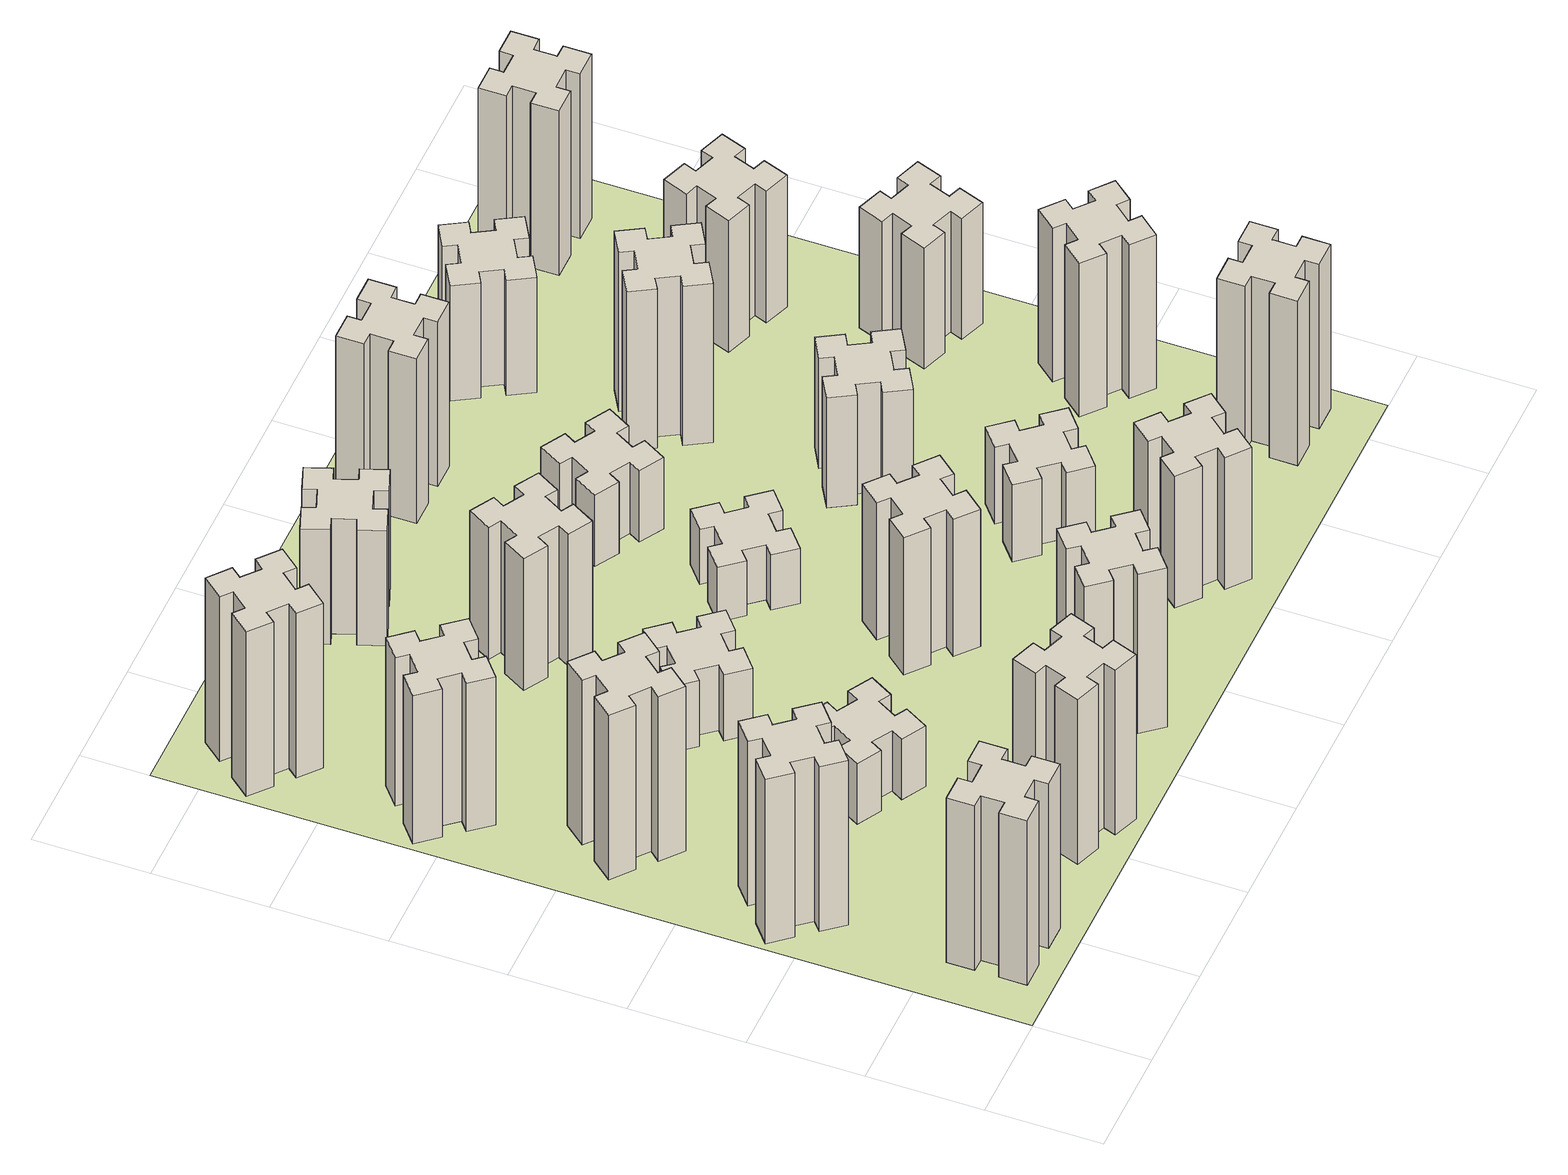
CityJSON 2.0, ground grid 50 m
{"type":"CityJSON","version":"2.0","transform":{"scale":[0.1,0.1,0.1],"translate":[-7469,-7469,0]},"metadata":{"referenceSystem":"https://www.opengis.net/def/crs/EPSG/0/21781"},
"CityObjects":{
"building1":{"type":"Building","attributes":{"class":"1000","function":"1000","usage":"1000","yearOfConstruction":2016,"roofType":"1000","measuredHeight":90,"storeysAboveGround":30,"storeysBelowGround":0},"geometry":[{"type":"Solid","lod":"1","boundaries":[[[[0,1,2,3,4,5,6,7,8,9,10,11,12,13,14,15,16,17,18,19]],[[17,16,20,21]],[[16,15,22,20]],[[15,14,23,22]],[[14,13,24,23]],[[13,12,25,24]],[[12,11,26,25]],[[11,10,27,26]],[[10,9,28,27]],[[9,8,29,28]],[[8,7,30,29]],[[7,6,31,30]],[[6,5,32,31]],[[5,4,33,32]],[[4,3,34,33]],[[3,2,35,34]],[[2,1,36,35]],[[1,0,37,36]],[[0,19,38,37]],[[19,18,39,38]],[[18,17,21,39]],[[24,25,26,27,28,29,30,31,32,33,34,35,36,37,38,39,21,20,22,23]]]]}]},
"building2":{"type":"Building","attributes":{"class":"1000","function":"1000","usage":"1000","yearOfConstruction":2016,"roofType":"1000","measuredHeight":90,"storeysAboveGround":30,"storeysBelowGround":0},"geometry":[{"type":"Solid","lod":"1","boundaries":[[[[40,41,42,43,44,45,46,47,48,49,50,51,52,53,54,55,56,57,58,59]],[[57,56,60,61]],[[56,55,62,60]],[[55,54,63,62]],[[54,53,64,63]],[[53,52,65,64]],[[52,51,66,65]],[[51,50,67,66]],[[50,49,68,67]],[[49,48,69,68]],[[48,47,70,69]],[[47,46,71,70]],[[46,45,72,71]],[[45,44,73,72]],[[44,43,74,73]],[[43,42,75,74]],[[42,41,76,75]],[[41,40,77,76]],[[40,59,78,77]],[[59,58,79,78]],[[58,57,61,79]],[[64,65,66,67,68,69,70,71,72,73,74,75,76,77,78,79,61,60,62,63]]]]}]},
"building3":{"type":"Building","attributes":{"class":"1000","function":"1000","usage":"1000","yearOfConstruction":2016,"roofType":"1000","measuredHeight":90,"storeysAboveGround":30,"storeysBelowGround":0},"geometry":[{"type":"Solid","lod":"1","boundaries":[[[[80,81,82,83,84,85,86,87,88,89,90,91,92,93,94,95,96,97,98,99]],[[97,96,100,101]],[[96,95,102,100]],[[95,94,103,102]],[[94,93,104,103]],[[93,92,105,104]],[[92,91,106,105]],[[91,90,107,106]],[[90,89,108,107]],[[89,88,109,108]],[[88,87,110,109]],[[87,86,111,110]],[[86,85,112,111]],[[85,84,113,112]],[[84,83,114,113]],[[83,82,115,114]],[[82,81,116,115]],[[81,80,117,116]],[[80,99,118,117]],[[99,98,119,118]],[[98,97,101,119]],[[104,105,106,107,108,109,110,111,112,113,114,115,116,117,118,119,101,100,102,103]]]]}]},
"building4":{"type":"Building","attributes":{"class":"1000","function":"1000","usage":"1000","yearOfConstruction":2016,"roofType":"1000","measuredHeight":81,"storeysAboveGround":30,"storeysBelowGround":0},"geometry":[{"type":"Solid","lod":"1","boundaries":[[[[120,121,122,123,124,125,126,127,128,129,130,131,132,133,134,135,136,137,138,139]],[[137,136,140,141]],[[136,135,142,140]],[[135,134,143,142]],[[134,133,144,143]],[[133,132,145,144]],[[132,131,146,145]],[[131,130,147,146]],[[130,129,148,147]],[[129,128,149,148]],[[128,127,150,149]],[[127,126,151,150]],[[126,125,152,151]],[[125,124,153,152]],[[124,123,154,153]],[[123,122,155,154]],[[122,121,156,155]],[[121,120,157,156]],[[120,139,158,157]],[[139,138,159,158]],[[138,137,141,159]],[[144,145,146,147,148,149,150,151,152,153,154,155,156,157,158,159,141,140,142,143]]]]}]},
"building5":{"type":"Building","attributes":{"class":"1000","function":"1000","usage":"1000","yearOfConstruction":2016,"roofType":"1000","measuredHeight":90,"storeysAboveGround":30,"storeysBelowGround":0},"geometry":[{"type":"Solid","lod":"1","boundaries":[[[[160,161,162,163,164,165,166,167,168,169,170,171,172,173,174,175,176,177,178,179]],[[177,176,180,181]],[[176,175,182,180]],[[175,174,183,182]],[[174,173,184,183]],[[173,172,185,184]],[[172,171,186,185]],[[171,170,187,186]],[[170,169,188,187]],[[169,168,189,188]],[[168,167,190,189]],[[167,166,191,190]],[[166,165,192,191]],[[165,164,193,192]],[[164,163,194,193]],[[163,162,195,194]],[[162,161,196,195]],[[161,160,197,196]],[[160,179,198,197]],[[179,178,199,198]],[[178,177,181,199]],[[184,185,186,187,188,189,190,191,192,193,194,195,196,197,198,199,181,180,182,183]]]]}]},
"building6":{"type":"Building","attributes":{"class":"1000","function":"1000","usage":"1000","yearOfConstruction":2016,"roofType":"1000","measuredHeight":90,"storeysAboveGround":30,"storeysBelowGround":0},"geometry":[{"type":"Solid","lod":"1","boundaries":[[[[200,201,202,203,204,205,206,207,208,209,210,211,212,213,214,215,216,217,218,219]],[[217,216,220,221]],[[216,215,222,220]],[[215,214,223,222]],[[214,213,224,223]],[[213,212,225,224]],[[212,211,226,225]],[[211,210,227,226]],[[210,209,228,227]],[[209,208,229,228]],[[208,207,230,229]],[[207,206,231,230]],[[206,205,232,231]],[[205,204,233,232]],[[204,203,234,233]],[[203,202,235,234]],[[202,201,236,235]],[[201,200,237,236]],[[200,219,238,237]],[[219,218,239,238]],[[218,217,221,239]],[[224,225,226,227,228,229,230,231,232,233,234,235,236,237,238,239,221,220,222,223]]]]}]},
"building7":{"type":"Building","attributes":{"class":"1000","function":"1000","usage":"1000","yearOfConstruction":2016,"roofType":"1000","measuredHeight":33,"storeysAboveGround":30,"storeysBelowGround":0},"geometry":[{"type":"Solid","lod":"1","boundaries":[[[[240,241,242,243,244,245,246,247,248,249,250,251,252,253,254,255,256,257,258,259]],[[257,256,260,261]],[[256,255,262,260]],[[255,254,263,262]],[[254,253,264,263]],[[253,252,265,264]],[[252,251,266,265]],[[251,250,267,266]],[[250,249,268,267]],[[249,248,269,268]],[[248,247,270,269]],[[247,246,271,270]],[[246,245,272,271]],[[245,244,273,272]],[[244,243,274,273]],[[243,242,275,274]],[[242,241,276,275]],[[241,240,277,276]],[[240,259,278,277]],[[259,258,279,278]],[[258,257,261,279]],[[264,265,266,267,268,269,270,271,272,273,274,275,276,277,278,279,261,260,262,263]]]]}]},
"building8":{"type":"Building","attributes":{"class":"1000","function":"1000","usage":"1000","yearOfConstruction":2016,"roofType":"1000","measuredHeight":36,"storeysAboveGround":30,"storeysBelowGround":0},"geometry":[{"type":"Solid","lod":"1","boundaries":[[[[280,281,282,283,284,285,286,287,288,289,290,291,292,293,294,295,296,297,298,299]],[[297,296,300,301]],[[296,295,302,300]],[[295,294,303,302]],[[294,293,304,303]],[[293,292,305,304]],[[292,291,306,305]],[[291,290,307,306]],[[290,289,308,307]],[[289,288,309,308]],[[288,287,310,309]],[[287,286,311,310]],[[286,285,312,311]],[[285,284,313,312]],[[284,283,314,313]],[[283,282,315,314]],[[282,281,316,315]],[[281,280,317,316]],[[280,299,318,317]],[[299,298,319,318]],[[298,297,301,319]],[[304,305,306,307,308,309,310,311,312,313,314,315,316,317,318,319,301,300,302,303]]]]}]},
"building9":{"type":"Building","attributes":{"class":"1000","function":"1000","usage":"1000","yearOfConstruction":2016,"roofType":"1000","measuredHeight":87,"storeysAboveGround":30,"storeysBelowGround":0},"geometry":[{"type":"Solid","lod":"1","boundaries":[[[[320,321,322,323,324,325,326,327,328,329,330,331,332,333,334,335,336,337,338,339]],[[337,336,340,341]],[[336,335,342,340]],[[335,334,343,342]],[[334,333,344,343]],[[333,332,345,344]],[[332,331,346,345]],[[331,330,347,346]],[[330,329,348,347]],[[329,328,349,348]],[[328,327,350,349]],[[327,326,351,350]],[[326,325,352,351]],[[325,324,353,352]],[[324,323,354,353]],[[323,322,355,354]],[[322,321,356,355]],[[321,320,357,356]],[[320,339,358,357]],[[339,338,359,358]],[[338,337,341,359]],[[344,345,346,347,348,349,350,351,352,353,354,355,356,357,358,359,341,340,342,343]]]]}]},
"building10":{"type":"Building","attributes":{"class":"1000","function":"1000","usage":"1000","yearOfConstruction":2016,"roofType":"1000","measuredHeight":72,"storeysAboveGround":30,"storeysBelowGround":0},"geometry":[{"type":"Solid","lod":"1","boundaries":[[[[360,361,362,363,364,365,366,367,368,369,370,371,372,373,374,375,376,377,378,379]],[[377,376,380,381]],[[376,375,382,380]],[[375,374,383,382]],[[374,373,384,383]],[[373,372,385,384]],[[372,371,386,385]],[[371,370,387,386]],[[370,369,388,387]],[[369,368,389,388]],[[368,367,390,389]],[[367,366,391,390]],[[366,365,392,391]],[[365,364,393,392]],[[364,363,394,393]],[[363,362,395,394]],[[362,361,396,395]],[[361,360,397,396]],[[360,379,398,397]],[[379,378,399,398]],[[378,377,381,399]],[[384,385,386,387,388,389,390,391,392,393,394,395,396,397,398,399,381,380,382,383]]]]}]},
"building11":{"type":"Building","attributes":{"class":"1000","function":"1000","usage":"1000","yearOfConstruction":2016,"roofType":"1000","measuredHeight":63,"storeysAboveGround":30,"storeysBelowGround":0},"geometry":[{"type":"Solid","lod":"1","boundaries":[[[[400,401,402,403,404,405,406,407,408,409,410,411,412,413,414,415,416,417,418,419]],[[417,416,420,421]],[[416,415,422,420]],[[415,414,423,422]],[[414,413,424,423]],[[413,412,425,424]],[[412,411,426,425]],[[411,410,427,426]],[[410,409,428,427]],[[409,408,429,428]],[[408,407,430,429]],[[407,406,431,430]],[[406,405,432,431]],[[405,404,433,432]],[[404,403,434,433]],[[403,402,435,434]],[[402,401,436,435]],[[401,400,437,436]],[[400,419,438,437]],[[419,418,439,438]],[[418,417,421,439]],[[424,425,426,427,428,429,430,431,432,433,434,435,436,437,438,439,421,420,422,423]]]]}]},
"building12":{"type":"Building","attributes":{"class":"1000","function":"1000","usage":"1000","yearOfConstruction":2016,"roofType":"1000","measuredHeight":75,"storeysAboveGround":30,"storeysBelowGround":0},"geometry":[{"type":"Solid","lod":"1","boundaries":[[[[440,441,442,443,444,445,446,447,448,449,450,451,452,453,454,455,456,457,458,459]],[[457,456,460,461]],[[456,455,462,460]],[[455,454,463,462]],[[454,453,464,463]],[[453,452,465,464]],[[452,451,466,465]],[[451,450,467,466]],[[450,449,468,467]],[[449,448,469,468]],[[448,447,470,469]],[[447,446,471,470]],[[446,445,472,471]],[[445,444,473,472]],[[444,443,474,473]],[[443,442,475,474]],[[442,441,476,475]],[[441,440,477,476]],[[440,459,478,477]],[[459,458,479,478]],[[458,457,461,479]],[[464,465,466,467,468,469,470,471,472,473,474,475,476,477,478,479,461,460,462,463]]]]}]},
"building13":{"type":"Building","attributes":{"class":"1000","function":"1000","usage":"1000","yearOfConstruction":2016,"roofType":"1000","measuredHeight":30,"storeysAboveGround":30,"storeysBelowGround":0},"geometry":[{"type":"Solid","lod":"1","boundaries":[[[[480,481,482,483,484,485,486,487,488,489,490,491,492,493,494,495,496,497,498,499]],[[497,496,500,501]],[[496,495,502,500]],[[495,494,503,502]],[[494,493,504,503]],[[493,492,505,504]],[[492,491,506,505]],[[491,490,507,506]],[[490,489,508,507]],[[489,488,509,508]],[[488,487,510,509]],[[487,486,511,510]],[[486,485,512,511]],[[485,484,513,512]],[[484,483,514,513]],[[483,482,515,514]],[[482,481,516,515]],[[481,480,517,516]],[[480,499,518,517]],[[499,498,519,518]],[[498,497,501,519]],[[504,505,506,507,508,509,510,511,512,513,514,515,516,517,518,519,501,500,502,503]]]]}]},
"building14":{"type":"Building","attributes":{"class":"1000","function":"1000","usage":"1000","yearOfConstruction":2016,"roofType":"1000","measuredHeight":72,"storeysAboveGround":30,"storeysBelowGround":0},"geometry":[{"type":"Solid","lod":"1","boundaries":[[[[520,521,522,523,524,525,526,527,528,529,530,531,532,533,534,535,536,537,538,539]],[[537,536,540,541]],[[536,535,542,540]],[[535,534,543,542]],[[534,533,544,543]],[[533,532,545,544]],[[532,531,546,545]],[[531,530,547,546]],[[530,529,548,547]],[[529,528,549,548]],[[528,527,550,549]],[[527,526,551,550]],[[526,525,552,551]],[[525,524,553,552]],[[524,523,554,553]],[[523,522,555,554]],[[522,521,556,555]],[[521,520,557,556]],[[520,539,558,557]],[[539,538,559,558]],[[538,537,541,559]],[[544,545,546,547,548,549,550,551,552,553,554,555,556,557,558,559,541,540,542,543]]]]}]},
"building15":{"type":"Building","attributes":{"class":"1000","function":"1000","usage":"1000","yearOfConstruction":2016,"roofType":"1000","measuredHeight":39,"storeysAboveGround":30,"storeysBelowGround":0},"geometry":[{"type":"Solid","lod":"1","boundaries":[[[[560,561,562,563,564,565,566,567,568,569,570,571,572,573,574,575,576,577,578,579]],[[577,576,580,581]],[[576,575,582,580]],[[575,574,583,582]],[[574,573,584,583]],[[573,572,585,584]],[[572,571,586,585]],[[571,570,587,586]],[[570,569,588,587]],[[569,568,589,588]],[[568,567,590,589]],[[567,566,591,590]],[[566,565,592,591]],[[565,564,593,592]],[[564,563,594,593]],[[563,562,595,594]],[[562,561,596,595]],[[561,560,597,596]],[[560,579,598,597]],[[579,578,599,598]],[[578,577,581,599]],[[584,585,586,587,588,589,590,591,592,593,594,595,596,597,598,599,581,580,582,583]]]]}]},
"building16":{"type":"Building","attributes":{"class":"1000","function":"1000","usage":"1000","yearOfConstruction":2016,"roofType":"1000","measuredHeight":90,"storeysAboveGround":30,"storeysBelowGround":0},"geometry":[{"type":"Solid","lod":"1","boundaries":[[[[600,601,602,603,604,605,606,607,608,609,610,611,612,613,614,615,616,617,618,619]],[[617,616,620,621]],[[616,615,622,620]],[[615,614,623,622]],[[614,613,624,623]],[[613,612,625,624]],[[612,611,626,625]],[[611,610,627,626]],[[610,609,628,627]],[[609,608,629,628]],[[608,607,630,629]],[[607,606,631,630]],[[606,605,632,631]],[[605,604,633,632]],[[604,603,634,633]],[[603,602,635,634]],[[602,601,636,635]],[[601,600,637,636]],[[600,619,638,637]],[[619,618,639,638]],[[618,617,621,639]],[[624,625,626,627,628,629,630,631,632,633,634,635,636,637,638,639,621,620,622,623]]]]}]},
"building17":{"type":"Building","attributes":{"class":"1000","function":"1000","usage":"1000","yearOfConstruction":2016,"roofType":"1000","measuredHeight":42,"storeysAboveGround":30,"storeysBelowGround":0},"geometry":[{"type":"Solid","lod":"1","boundaries":[[[[640,641,642,643,644,645,646,647,648,649,650,651,652,653,654,655,656,657,658,659]],[[657,656,660,661]],[[656,655,662,660]],[[655,654,663,662]],[[654,653,664,663]],[[653,652,665,664]],[[652,651,666,665]],[[651,650,667,666]],[[650,649,668,667]],[[649,648,669,668]],[[648,647,670,669]],[[647,646,671,670]],[[646,645,672,671]],[[645,644,673,672]],[[644,643,674,673]],[[643,642,675,674]],[[642,641,676,675]],[[641,640,677,676]],[[640,659,678,677]],[[659,658,679,678]],[[658,657,661,679]],[[664,665,666,667,668,669,670,671,672,673,674,675,676,677,678,679,661,660,662,663]]]]}]},
"building18":{"type":"Building","attributes":{"class":"1000","function":"1000","usage":"1000","yearOfConstruction":2016,"roofType":"1000","measuredHeight":60,"storeysAboveGround":30,"storeysBelowGround":0},"geometry":[{"type":"Solid","lod":"1","boundaries":[[[[680,681,682,683,684,685,686,687,688,689,690,691,692,693,694,695,696,697,698,699]],[[697,696,700,701]],[[696,695,702,700]],[[695,694,703,702]],[[694,693,704,703]],[[693,692,705,704]],[[692,691,706,705]],[[691,690,707,706]],[[690,689,708,707]],[[689,688,709,708]],[[688,687,710,709]],[[687,686,711,710]],[[686,685,712,711]],[[685,684,713,712]],[[684,683,714,713]],[[683,682,715,714]],[[682,681,716,715]],[[681,680,717,716]],[[680,699,718,717]],[[699,698,719,718]],[[698,697,701,719]],[[704,705,706,707,708,709,710,711,712,713,714,715,716,717,718,719,701,700,702,703]]]]}]},
"building19":{"type":"Building","attributes":{"class":"1000","function":"1000","usage":"1000","yearOfConstruction":2016,"roofType":"1000","measuredHeight":87,"storeysAboveGround":30,"storeysBelowGround":0},"geometry":[{"type":"Solid","lod":"1","boundaries":[[[[720,721,722,723,724,725,726,727,728,729,730,731,732,733,734,735,736,737,738,739]],[[737,736,740,741]],[[736,735,742,740]],[[735,734,743,742]],[[734,733,744,743]],[[733,732,745,744]],[[732,731,746,745]],[[731,730,747,746]],[[730,729,748,747]],[[729,728,749,748]],[[728,727,750,749]],[[727,726,751,750]],[[726,725,752,751]],[[725,724,753,752]],[[724,723,754,753]],[[723,722,755,754]],[[722,721,756,755]],[[721,720,757,756]],[[720,739,758,757]],[[739,738,759,758]],[[738,737,741,759]],[[744,745,746,747,748,749,750,751,752,753,754,755,756,757,758,759,741,740,742,743]]]]}]},
"building20":{"type":"Building","attributes":{"class":"1000","function":"1000","usage":"1000","yearOfConstruction":2016,"roofType":"1000","measuredHeight":90,"storeysAboveGround":30,"storeysBelowGround":0},"geometry":[{"type":"Solid","lod":"1","boundaries":[[[[760,761,762,763,764,765,766,767,768,769,770,771,772,773,774,775,776,777,778,779]],[[777,776,780,781]],[[776,775,782,780]],[[775,774,783,782]],[[774,773,784,783]],[[773,772,785,784]],[[772,771,786,785]],[[771,770,787,786]],[[770,769,788,787]],[[769,768,789,788]],[[768,767,790,789]],[[767,766,791,790]],[[766,765,792,791]],[[765,764,793,792]],[[764,763,794,793]],[[763,762,795,794]],[[762,761,796,795]],[[761,760,797,796]],[[760,779,798,797]],[[779,778,799,798]],[[778,777,781,799]],[[784,785,786,787,788,789,790,791,792,793,794,795,796,797,798,799,781,780,782,783]]]]}]},
"building21":{"type":"Building","attributes":{"class":"1000","function":"1000","usage":"1000","yearOfConstruction":2016,"roofType":"1000","measuredHeight":63,"storeysAboveGround":30,"storeysBelowGround":0},"geometry":[{"type":"Solid","lod":"1","boundaries":[[[[800,801,802,803,804,805,806,807,808,809,810,811,812,813,814,815,816,817,818,819]],[[817,816,820,821]],[[816,815,822,820]],[[815,814,823,822]],[[814,813,824,823]],[[813,812,825,824]],[[812,811,826,825]],[[811,810,827,826]],[[810,809,828,827]],[[809,808,829,828]],[[808,807,830,829]],[[807,806,831,830]],[[806,805,832,831]],[[805,804,833,832]],[[804,803,834,833]],[[803,802,835,834]],[[802,801,836,835]],[[801,800,837,836]],[[800,819,838,837]],[[819,818,839,838]],[[818,817,821,839]],[[824,825,826,827,828,829,830,831,832,833,834,835,836,837,838,839,821,820,822,823]]]]}]},
"building22":{"type":"Building","attributes":{"class":"1000","function":"1000","usage":"1000","yearOfConstruction":2016,"roofType":"1000","measuredHeight":84,"storeysAboveGround":30,"storeysBelowGround":0},"geometry":[{"type":"Solid","lod":"1","boundaries":[[[[840,841,842,843,844,845,846,847,848,849,850,851,852,853,854,855,856,857,858,859]],[[857,856,860,861]],[[856,855,862,860]],[[855,854,863,862]],[[854,853,864,863]],[[853,852,865,864]],[[852,851,866,865]],[[851,850,867,866]],[[850,849,868,867]],[[849,848,869,868]],[[848,847,870,869]],[[847,846,871,870]],[[846,845,872,871]],[[845,844,873,872]],[[844,843,874,873]],[[843,842,875,874]],[[842,841,876,875]],[[841,840,877,876]],[[840,859,878,877]],[[859,858,879,878]],[[858,857,861,879]],[[864,865,866,867,868,869,870,871,872,873,874,875,876,877,878,879,861,860,862,863]]]]}]},
"building23":{"type":"Building","attributes":{"class":"1000","function":"1000","usage":"1000","yearOfConstruction":2016,"roofType":"1000","measuredHeight":66,"storeysAboveGround":30,"storeysBelowGround":0},"geometry":[{"type":"Solid","lod":"1","boundaries":[[[[880,881,882,883,884,885,886,887,888,889,890,891,892,893,894,895,896,897,898,899]],[[897,896,900,901]],[[896,895,902,900]],[[895,894,903,902]],[[894,893,904,903]],[[893,892,905,904]],[[892,891,906,905]],[[891,890,907,906]],[[890,889,908,907]],[[889,888,909,908]],[[888,887,910,909]],[[887,886,911,910]],[[886,885,912,911]],[[885,884,913,912]],[[884,883,914,913]],[[883,882,915,914]],[[882,881,916,915]],[[881,880,917,916]],[[880,899,918,917]],[[899,898,919,918]],[[898,897,901,919]],[[904,905,906,907,908,909,910,911,912,913,914,915,916,917,918,919,901,900,902,903]]]]}]},
"building24":{"type":"Building","attributes":{"class":"1000","function":"1000","usage":"1000","yearOfConstruction":2016,"roofType":"1000","measuredHeight":72,"storeysAboveGround":30,"storeysBelowGround":0},"geometry":[{"type":"Solid","lod":"1","boundaries":[[[[920,921,922,923,924,925,926,927,928,929,930,931,932,933,934,935,936,937,938,939]],[[937,936,940,941]],[[936,935,942,940]],[[935,934,943,942]],[[934,933,944,943]],[[933,932,945,944]],[[932,931,946,945]],[[931,930,947,946]],[[930,929,948,947]],[[929,928,949,948]],[[928,927,950,949]],[[927,926,951,950]],[[926,925,952,951]],[[925,924,953,952]],[[924,923,954,953]],[[923,922,955,954]],[[922,921,956,955]],[[921,920,957,956]],[[920,939,958,957]],[[939,938,959,958]],[[938,937,941,959]],[[944,945,946,947,948,949,950,951,952,953,954,955,956,957,958,959,941,940,942,943]]]]}]},
"building25":{"type":"Building","attributes":{"class":"1000","function":"1000","usage":"1000","yearOfConstruction":2016,"roofType":"1000","measuredHeight":90,"storeysAboveGround":30,"storeysBelowGround":0},"geometry":[{"type":"Solid","lod":"1","boundaries":[[[[960,961,962,963,964,965,966,967,968,969,970,971,972,973,974,975,976,977,978,979]],[[977,976,980,981]],[[976,975,982,980]],[[975,974,983,982]],[[974,973,984,983]],[[973,972,985,984]],[[972,971,986,985]],[[971,970,987,986]],[[970,969,988,987]],[[969,968,989,988]],[[968,967,990,989]],[[967,966,991,990]],[[966,965,992,991]],[[965,964,993,992]],[[964,963,994,993]],[[963,962,995,994]],[[962,961,996,995]],[[961,960,997,996]],[[960,979,998,997]],[[979,978,999,998]],[[978,977,981,999]],[[984,985,986,987,988,989,990,991,992,993,994,995,996,997,998,999,981,980,982,983]]]]}]},
"landuse1":{"type":"LandUse","attributes":{"name":"plot1","function":"1010"},"geometry":[{"type":"MultiSurface","lod":"1","boundaries":[[[1000,1001,1002,1003]]]}]}
},
"vertices":[
[265,325,0],[265,225,0],[205,225,0],[205,105,0],[325,105,0],[325,165,0],[425,165,0],[425,105,0],[545,105,0],[545,225,0],[485,225,0],[485,325,0],[545,325,0],[545,445,0],[425,445,0],[425,385,0],[325,385,0],[325,445,0],[205,445,0],[205,325,0],[325,385,900],[325,445,900],[425,385,900],[425,445,900],[545,445,900],[545,325,900],[485,325,900],[485,225,900],[545,225,900],[545,105,900],[425,105,900],[425,165,900],[325,165,900],[325,105,900],[205,105,900],[205,225,900],[265,225,900],[265,325,900],[205,325,900],[205,445,900],
[392,1148,0],[327,1224,0],[373,1263,0],[296,1355,0],[204,1278,0],[243,1232,0],[166,1167,0],[128,1213,0],[36,1136,0],[113,1044,0],[159,1083,0],[223,1006,0],[177,968,0],[254,876,0],[346,953,0],[308,999,0],[384,1063,0],[423,1017,0],[515,1094,0],[438,1186,0],[384,1063,900],[423,1017,900],[308,999,900],[346,953,900],[254,876,900],[177,968,900],[223,1006,900],[159,1083,900],[113,1044,900],[36,1136,900],[128,1213,900],[166,1167,900],[243,1232,900],[204,1278,900],[296,1355,900],[373,1263,900],[327,1224,900],[392,1148,900],[438,1186,900],[515,1094,900],
[266,1803,0],[343,1739,0],[304,1693,0],[396,1616,0],[473,1708,0],[427,1746,0],[492,1823,0],[538,1784,0],[615,1876,0],[523,1953,0],[484,1907,0],[408,1972,0],[446,2018,0],[354,2095,0],[277,2003,0],[323,1964,0],[259,1888,0],[213,1926,0],[136,1834,0],[228,1757,0],[259,1888,900],[213,1926,900],[323,1964,900],[277,2003,900],[354,2095,900],[446,2018,900],[408,1972,900],[484,1907,900],[523,1953,900],[615,1876,900],[538,1784,900],[492,1823,900],[427,1746,900],[473,1708,900],[396,1616,900],[304,1693,900],[343,1739,900],[266,1803,900],[228,1757,900],[136,1834,900],
[243,2712,0],[166,2647,0],[128,2693,0],[36,2616,0],[113,2524,0],[159,2563,0],[223,2486,0],[177,2448,0],[254,2356,0],[346,2433,0],[308,2479,0],[384,2543,0],[423,2497,0],[515,2574,0],[438,2666,0],[392,2628,0],[327,2704,0],[373,2743,0],[296,2835,0],[204,2758,0],[327,2704,810],[373,2743,810],[392,2628,810],[438,2666,810],[515,2574,810],[423,2497,810],[384,2543,810],[308,2479,810],[346,2433,810],[254,2356,810],[177,2448,810],[223,2486,810],[159,2563,810],[113,2524,810],[36,2616,810],[128,2693,810],[166,2647,810],[243,2712,810],[204,2758,810],[296,2835,810],
[1029,360,0],[995,266,0],[939,287,0],[897,174,0],[1010,133,0],[1031,189,0],[1125,155,0],[1104,99,0],[1217,57,0],[1258,170,0],[1202,191,0],[1236,285,0],[1292,264,0],[1333,377,0],[1220,418,0],[1200,362,0],[1106,396,0],[1127,452,0],[1014,493,0],[973,380,0],[1106,396,900],[1127,452,900],[1200,362,900],[1220,418,900],[1333,377,900],[1292,264,900],[1236,285,900],[1202,191,900],[1258,170,900],[1217,57,900],[1104,99,900],[1125,155,900],[1031,189,900],[1010,133,900],[897,174,900],[939,287,900],[995,266,900],[1029,360,900],[973,380,900],[1014,493,900],
[384,3387,0],[308,3452,0],[346,3498,0],[254,3575,0],[177,3483,0],[223,3444,0],[159,3368,0],[113,3406,0],[36,3314,0],[128,3237,0],[166,3283,0],[243,3219,0],[204,3173,0],[296,3096,0],[373,3188,0],[327,3226,0],[392,3303,0],[438,3264,0],[515,3356,0],[423,3433,0],[392,3303,900],[438,3264,900],[327,3226,900],[373,3188,900],[296,3096,900],[204,3173,900],[243,3219,900],[166,3283,900],[128,3237,900],[36,3314,900],[113,3406,900],[159,3368,900],[223,3444,900],[177,3483,900],[254,3575,900],[346,3498,900],[308,3452,900],[384,3387,900],[423,3433,900],[515,3356,900],
[1086,1017,0],[1136,1104,0],[1188,1074,0],[1248,1178,0],[1144,1238,0],[1114,1186,0],[1027,1236,0],[1057,1288,0],[953,1348,0],[893,1244,0],[945,1214,0],[895,1127,0],[843,1157,0],[783,1053,0],[887,993,0],[917,1045,0],[1004,995,0],[974,943,0],[1078,883,0],[1138,987,0],[1004,995,330],[974,943,330],[917,1045,330],[887,993,330],[783,1053,330],[843,1157,330],[895,1127,330],[945,1214,330],[893,1244,330],[953,1348,330],[1057,1288,330],[1027,1236,330],[1114,1186,330],[1144,1238,330],[1248,1178,330],[1188,1074,330],[1136,1104,330],[1086,1017,330],[1138,987,330],[1078,883,330],
[1083,1972,0],[1006,1907,0],[968,1953,0],[876,1876,0],[953,1784,0],[999,1823,0],[1063,1746,0],[1017,1708,0],[1094,1616,0],[1186,1693,0],[1148,1739,0],[1224,1803,0],[1263,1757,0],[1355,1834,0],[1278,1926,0],[1232,1888,0],[1167,1964,0],[1213,2003,0],[1136,2095,0],[1044,2018,0],[1167,1964,360],[1213,2003,360],[1232,1888,360],[1278,1926,360],[1355,1834,360],[1263,1757,360],[1224,1803,360],[1148,1739,360],[1186,1693,360],[1094,1616,360],[1017,1708,360],[1063,1746,360],[999,1823,360],[953,1784,360],[876,1876,360],[968,1953,360],[1006,1907,360],[1083,1972,360],[1044,2018,360],[1136,2095,360],
[1639,343,0],[1703,266,0],[1657,228,0],[1734,136,0],[1826,213,0],[1788,259,0],[1864,323,0],[1903,277,0],[1995,354,0],[1918,446,0],[1872,408,0],[1807,484,0],[1853,523,0],[1776,615,0],[1684,538,0],[1723,492,0],[1646,427,0],[1608,473,0],[1516,396,0],[1593,304,0],[1646,427,870],[1608,473,870],[1723,492,870],[1684,538,870],[1776,615,870],[1853,523,870],[1807,484,870],[1872,408,870],[1918,446,870],[1995,354,870],[1903,277,870],[1864,323,870],[1788,259,870],[1826,213,870],[1734,136,870],[1657,228,870],[1703,266,870],[1639,343,870],[1593,304,870],[1516,396,870],
[1314,2666,0],[1227,2716,0],[1257,2768,0],[1153,2828,0],[1093,2724,0],[1145,2694,0],[1095,2607,0],[1043,2637,0],[983,2533,0],[1087,2473,0],[1117,2525,0],[1204,2475,0],[1174,2423,0],[1278,2363,0],[1338,2467,0],[1286,2497,0],[1336,2584,0],[1388,2554,0],[1448,2658,0],[1344,2718,0],[1336,2584,720],[1388,2554,720],[1286,2497,720],[1338,2467,720],[1278,2363,720],[1174,2423,720],[1204,2475,720],[1117,2525,720],[1087,2473,720],[983,2533,720],[1043,2637,720],[1095,2607,720],[1145,2694,720],[1093,2724,720],[1153,2828,720],[1257,2768,720],[1227,2716,720],[1314,2666,720],[1344,2718,720],[1448,2658,720],
[1125,3456,0],[1031,3422,0],[1010,3478,0],[897,3437,0],[939,3324,0],[995,3345,0],[1029,3251,0],[973,3230,0],[1014,3117,0],[1127,3159,0],[1106,3215,0],[1200,3249,0],[1220,3193,0],[1333,3234,0],[1292,3347,0],[1236,3326,0],[1202,3420,0],[1258,3440,0],[1217,3553,0],[1104,3512,0],[1202,3420,630],[1258,3440,630],[1236,3326,630],[1292,3347,630],[1333,3234,630],[1220,3193,630],[1200,3249,630],[1106,3215,630],[1127,3159,630],[1014,3117,630],[973,3230,630],[1029,3251,630],[995,3345,630],[939,3324,630],[897,3437,630],[1010,3478,630],[1031,3422,630],[1125,3456,630],[1104,3512,630],[1217,3553,630],
[1803,1324,0],[1739,1248,0],[1693,1286,0],[1616,1194,0],[1708,1117,0],[1746,1163,0],[1823,1099,0],[1784,1053,0],[1876,976,0],[1953,1068,0],[1907,1106,0],[1972,1183,0],[2018,1144,0],[2095,1236,0],[2003,1313,0],[1964,1267,0],[1888,1332,0],[1926,1378,0],[1834,1455,0],[1757,1363,0],[1888,1332,750],[1926,1378,750],[1964,1267,750],[2003,1313,750],[2095,1236,750],[2018,1144,750],[1972,1183,750],[1907,1106,750],[1953,1068,750],[1876,976,750],[1784,1053,750],[1823,1099,750],[1746,1163,750],[1708,1117,750],[1616,1194,750],[1693,1286,750],[1739,1248,750],[1803,1324,750],[1757,1363,750],[1834,1455,750],
[1972,1988,0],[1907,2064,0],[1953,2103,0],[1876,2195,0],[1784,2118,0],[1823,2072,0],[1746,2007,0],[1708,2053,0],[1616,1976,0],[1693,1884,0],[1739,1923,0],[1803,1846,0],[1757,1808,0],[1834,1716,0],[1926,1793,0],[1888,1839,0],[1964,1903,0],[2003,1857,0],[2095,1934,0],[2018,2026,0],[1964,1903,300],[2003,1857,300],[1888,1839,300],[1926,1793,300],[1834,1716,300],[1757,1808,300],[1803,1846,300],[1739,1923,300],[1693,1884,300],[1616,1976,300],[1708,2053,300],[1746,2007,300],[1823,2072,300],[1784,2118,300],[1876,2195,300],[1953,2103,300],[1907,2064,300],[1972,1988,300],[2018,2026,300],[2095,1934,300],
[2486,323,0],[2563,259,0],[2524,213,0],[2616,136,0],[2693,228,0],[2647,266,0],[2712,343,0],[2758,304,0],[2835,396,0],[2743,473,0],[2704,427,0],[2628,492,0],[2666,538,0],[2574,615,0],[2497,523,0],[2543,484,0],[2479,408,0],[2433,446,0],[2356,354,0],[2448,277,0],[2479,408,720],[2433,446,720],[2543,484,720],[2497,523,720],[2574,615,720],[2666,538,720],[2628,492,720],[2704,427,720],[2743,473,720],[2835,396,720],[2758,304,720],[2712,343,720],[2647,266,720],[2693,228,720],[2616,136,720],[2524,213,720],[2563,259,720],[2486,323,720],[2448,277,720],[2356,354,720],
[2026,2497,0],[2076,2584,0],[2128,2554,0],[2188,2658,0],[2084,2718,0],[2054,2666,0],[1967,2716,0],[1997,2768,0],[1893,2828,0],[1833,2724,0],[1885,2694,0],[1835,2607,0],[1783,2637,0],[1723,2533,0],[1827,2473,0],[1857,2525,0],[1944,2475,0],[1914,2423,0],[2018,2363,0],[2078,2467,0],[1944,2475,390],[1914,2423,390],[1857,2525,390],[1827,2473,390],[1723,2533,390],[1783,2637,390],[1835,2607,390],[1885,2694,390],[1833,2724,390],[1893,2828,390],[1997,2768,390],[1967,2716,390],[2054,2666,390],[2084,2718,390],[2188,2658,390],[2128,2554,390],[2076,2584,390],[2026,2497,390],[2078,2467,390],[2018,2363,390],
[1965,3385,0],[1965,3485,0],[2025,3485,0],[2025,3605,0],[1905,3605,0],[1905,3545,0],[1805,3545,0],[1805,3605,0],[1685,3605,0],[1685,3485,0],[1745,3485,0],[1745,3385,0],[1685,3385,0],[1685,3265,0],[1805,3265,0],[1805,3325,0],[1905,3325,0],[1905,3265,0],[2025,3265,0],[2025,3385,0],[1905,3325,900],[1905,3265,900],[1805,3325,900],[1805,3265,900],[1685,3265,900],[1685,3385,900],[1745,3385,900],[1745,3485,900],[1685,3485,900],[1685,3605,900],[1805,3605,900],[1805,3545,900],[1905,3545,900],[1905,3605,900],[2025,3605,900],[2025,3485,900],[1965,3485,900],[1965,3385,900],[2025,3385,900],[2025,3265,900],
[2563,1132,0],[2486,1067,0],[2448,1113,0],[2356,1036,0],[2433,944,0],[2479,983,0],[2543,906,0],[2497,868,0],[2574,776,0],[2666,853,0],[2628,899,0],[2704,963,0],[2743,917,0],[2835,994,0],[2758,1086,0],[2712,1048,0],[2647,1124,0],[2693,1163,0],[2616,1255,0],[2524,1178,0],[2647,1124,420],[2693,1163,420],[2712,1048,420],[2758,1086,420],[2835,994,420],[2743,917,420],[2704,963,420],[2628,899,420],[2666,853,420],[2574,776,420],[2497,868,420],[2543,906,420],[2479,983,420],[2433,944,420],[2356,1036,420],[2448,1113,420],[2486,1067,420],[2563,1132,420],[2524,1178,420],[2616,1255,420],
[2475,1744,0],[2525,1657,0],[2473,1627,0],[2533,1523,0],[2637,1583,0],[2607,1635,0],[2694,1685,0],[2724,1633,0],[2828,1693,0],[2768,1797,0],[2716,1767,0],[2666,1854,0],[2718,1884,0],[2658,1988,0],[2554,1928,0],[2584,1876,0],[2497,1826,0],[2467,1878,0],[2363,1818,0],[2423,1714,0],[2497,1826,600],[2467,1878,600],[2584,1876,600],[2554,1928,600],[2658,1988,600],[2718,1884,600],[2666,1854,600],[2716,1767,600],[2768,1797,600],[2828,1693,600],[2724,1633,600],[2694,1685,600],[2607,1635,600],[2637,1583,600],[2533,1523,600],[2473,1627,600],[2525,1657,600],[2475,1744,600],[2423,1714,600],[2363,1818,600],
[2607,2475,0],[2694,2525,0],[2724,2473,0],[2828,2533,0],[2768,2637,0],[2716,2607,0],[2666,2694,0],[2718,2724,0],[2658,2828,0],[2554,2768,0],[2584,2716,0],[2497,2666,0],[2467,2718,0],[2363,2658,0],[2423,2554,0],[2475,2584,0],[2525,2497,0],[2473,2467,0],[2533,2363,0],[2637,2423,0],[2525,2497,870],[2473,2467,870],[2475,2584,870],[2423,2554,870],[2363,2658,870],[2467,2718,870],[2497,2666,870],[2584,2716,870],[2554,2768,870],[2658,2828,870],[2718,2724,870],[2666,2694,870],[2716,2607,870],[2768,2637,870],[2828,2533,870],[2724,2473,870],[2694,2525,870],[2607,2475,870],[2637,2423,870],[2533,2363,870],
[3485,485,0],[3385,485,0],[3385,545,0],[3265,545,0],[3265,425,0],[3325,425,0],[3325,325,0],[3265,325,0],[3265,205,0],[3385,205,0],[3385,265,0],[3485,265,0],[3485,205,0],[3605,205,0],[3605,325,0],[3545,325,0],[3545,425,0],[3605,425,0],[3605,545,0],[3485,545,0],[3545,425,900],[3605,425,900],[3545,325,900],[3605,325,900],[3605,205,900],[3485,205,900],[3485,265,900],[3385,265,900],[3385,205,900],[3265,205,900],[3265,325,900],[3325,325,900],[3325,425,900],[3265,425,900],[3265,545,900],[3385,545,900],[3385,485,900],[3485,485,900],[3485,545,900],[3605,545,900],
[2716,3347,0],[2666,3434,0],[2718,3464,0],[2658,3568,0],[2554,3508,0],[2584,3456,0],[2497,3406,0],[2467,3458,0],[2363,3398,0],[2423,3294,0],[2475,3324,0],[2525,3237,0],[2473,3207,0],[2533,3103,0],[2637,3163,0],[2607,3215,0],[2694,3265,0],[2724,3213,0],[2828,3273,0],[2768,3377,0],[2694,3265,630],[2724,3213,630],[2607,3215,630],[2637,3163,630],[2533,3103,630],[2473,3207,630],[2525,3237,630],[2475,3324,630],[2423,3294,630],[2363,3398,630],[2467,3458,630],[2497,3406,630],[2584,3456,630],[2554,3508,630],[2658,3568,630],[2718,3464,630],[2666,3434,630],[2716,3347,630],[2768,3377,630],[2828,3273,630],
[3487,1006,0],[3552,1083,0],[3598,1044,0],[3675,1136,0],[3583,1213,0],[3544,1167,0],[3468,1232,0],[3506,1278,0],[3414,1355,0],[3337,1263,0],[3383,1224,0],[3319,1148,0],[3273,1186,0],[3196,1094,0],[3288,1017,0],[3326,1063,0],[3403,999,0],[3364,953,0],[3456,876,0],[3533,968,0],[3403,999,840],[3364,953,840],[3326,1063,840],[3288,1017,840],[3196,1094,840],[3273,1186,840],[3319,1148,840],[3383,1224,840],[3337,1263,840],[3414,1355,840],[3506,1278,840],[3468,1232,840],[3544,1167,840],[3583,1213,840],[3675,1136,840],[3598,1044,840],[3552,1083,840],[3487,1006,840],[3533,968,840],[3456,876,840],
[3520,1942,0],[3426,1976,0],[3447,2032,0],[3334,2073,0],[3293,1960,0],[3349,1940,0],[3315,1846,0],[3259,1867,0],[3217,1754,0],[3330,1713,0],[3351,1769,0],[3445,1735,0],[3424,1679,0],[3537,1637,0],[3578,1750,0],[3522,1771,0],[3556,1865,0],[3612,1844,0],[3653,1957,0],[3540,1998,0],[3556,1865,660],[3612,1844,660],[3522,1771,660],[3578,1750,660],[3537,1637,660],[3424,1679,660],[3445,1735,660],[3351,1769,660],[3330,1713,660],[3217,1754,660],[3259,1867,660],[3315,1846,660],[3349,1940,660],[3293,1960,660],[3334,2073,660],[3447,2032,660],[3426,1976,660],[3520,1942,660],[3540,1998,660],[3653,1957,660],
[3320,2682,0],[3226,2716,0],[3247,2772,0],[3134,2813,0],[3093,2700,0],[3149,2680,0],[3115,2586,0],[3059,2607,0],[3017,2494,0],[3130,2453,0],[3151,2509,0],[3245,2475,0],[3224,2419,0],[3337,2377,0],[3378,2490,0],[3322,2511,0],[3356,2605,0],[3412,2584,0],[3453,2697,0],[3340,2738,0],[3356,2605,720],[3412,2584,720],[3322,2511,720],[3378,2490,720],[3337,2377,720],[3224,2419,720],[3245,2475,720],[3151,2509,720],[3130,2453,720],[3017,2494,720],[3059,2607,720],[3115,2586,720],[3149,2680,720],[3093,2700,720],[3134,2813,720],[3247,2772,720],[3226,2716,720],[3320,2682,720],[3340,2738,720],[3453,2697,720],
[3285,3325,0],[3385,3325,0],[3385,3265,0],[3505,3265,0],[3505,3385,0],[3445,3385,0],[3445,3485,0],[3505,3485,0],[3505,3605,0],[3385,3605,0],[3385,3545,0],[3285,3545,0],[3285,3605,0],[3165,3605,0],[3165,3485,0],[3225,3485,0],[3225,3385,0],[3165,3385,0],[3165,3265,0],[3285,3265,0],[3225,3385,900],[3165,3385,900],[3225,3485,900],[3165,3485,900],[3165,3605,900],[3285,3605,900],[3285,3545,900],[3385,3545,900],[3385,3605,900],[3505,3605,900],[3505,3485,900],[3445,3485,900],[3445,3385,900],[3505,3385,900],[3505,3265,900],[3385,3265,900],[3385,3325,900],[3285,3325,900],[3285,3265,900],[3165,3265,900],
[5,3705,0],[3705,3705,0],[3705,5,0],[5,5,0]
]}
